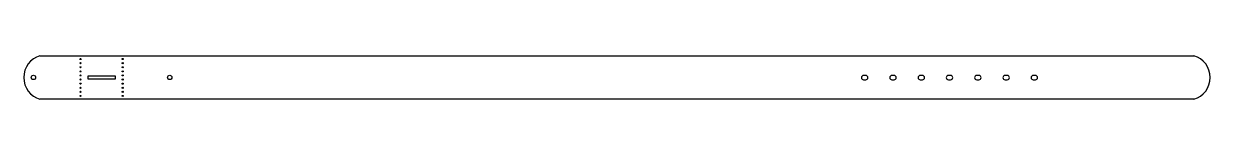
# Model space of a CAD drawing. Header units: millimetres. Extents: x 22 to 1119, y 6 to 46.
import ezdxf

# ---------------------------------------------------------------- set-up
doc = ezdxf.new("R2010")
doc.units = ezdxf.units.MM
doc.header["$MEASUREMENT"] = 0

# ---------------------------------------------------------------- blocks, each defined once
blk = doc.blocks.new('*U2')
for p, q in [((1, 2), (-1, 2)), ((-1, -2), (1, -2))]:
    blk.add_line(p, q)
for centre, start, end in [((-1, 0), 90, 270), ((1, 0), 270, 90)]:
    blk.add_arc(centre, 2, start, end)
blk = doc.blocks.new('*U3')
at = {"color": 0, "linetype": 'ByBlock', "lineweight": -2, "transparency": 16777216, "rotation": 180}
for p in [(958.1, 45.9), (984.3, 45.9), (1010.5, 45.9), (1036.6, 45.9), (1062.8, 45.9), (1089, 45.9), (1115.1, 45.9)]:
    blk.add_blockref('*U2', p, dxfattribs=at)

msp = doc.modelspace()

# ---------------------------------------------------------------- linework, layer by layer
for p, q in [((36.9, 46.3), (1104.4, 46.3)), ((81.4, 24.8), (81.4, 27.8)), ((81.4, 27.8), (106.4, 27.8)), ((106.4, 24.8), (81.4, 24.8)), ((106.4, 27.8), (106.4, 24.8)), ((1104.4, 6.3), (36.9, 6.3)), ((1104.4, 6.3), (1104.4, 6.3))]:
    msp.add_line(p, q)
for centre, radius in [((74.4, 43.3), 0.5), ((74.4, 39.5), 0.5), ((74.4, 35.7), 0.5), ((113.4, 43.3), 0.5), ((113.4, 39.5), 0.5), ((113.4, 35.7), 0.5), ((30.9, 26.3), 2), ((74.4, 31.9), 0.5), ((74.4, 28.2), 0.5), ((74.4, 24.4), 0.5), ((113.4, 31.9), 0.5), ((113.4, 28.2), 0.5), ((113.4, 24.4), 0.5), ((156.9, 26.3), 2), ((74.4, 20.6), 0.5), ((74.4, 16.8), 0.5), ((74.4, 13.1), 0.5), ((113.4, 20.6), 0.5), ((113.4, 16.8), 0.5), ((113.4, 13.1), 0.5), ((74.4, 9.3), 0.5), ((113.4, 9.3), 0.5)]:
    msp.add_circle(centre, radius)
for centre, start, end in [((42.7, 26.3), 106.2602, 253.7398), ((1098.5, 26.3), 286.2602, 73.7398)]:
    msp.add_arc(centre, 20.8, start, end)

# ---------------------------------------------------------------- block references
msp.add_blockref('*U3', (-158.4, -19.7))

doc.saveas('drawing.dxf')
